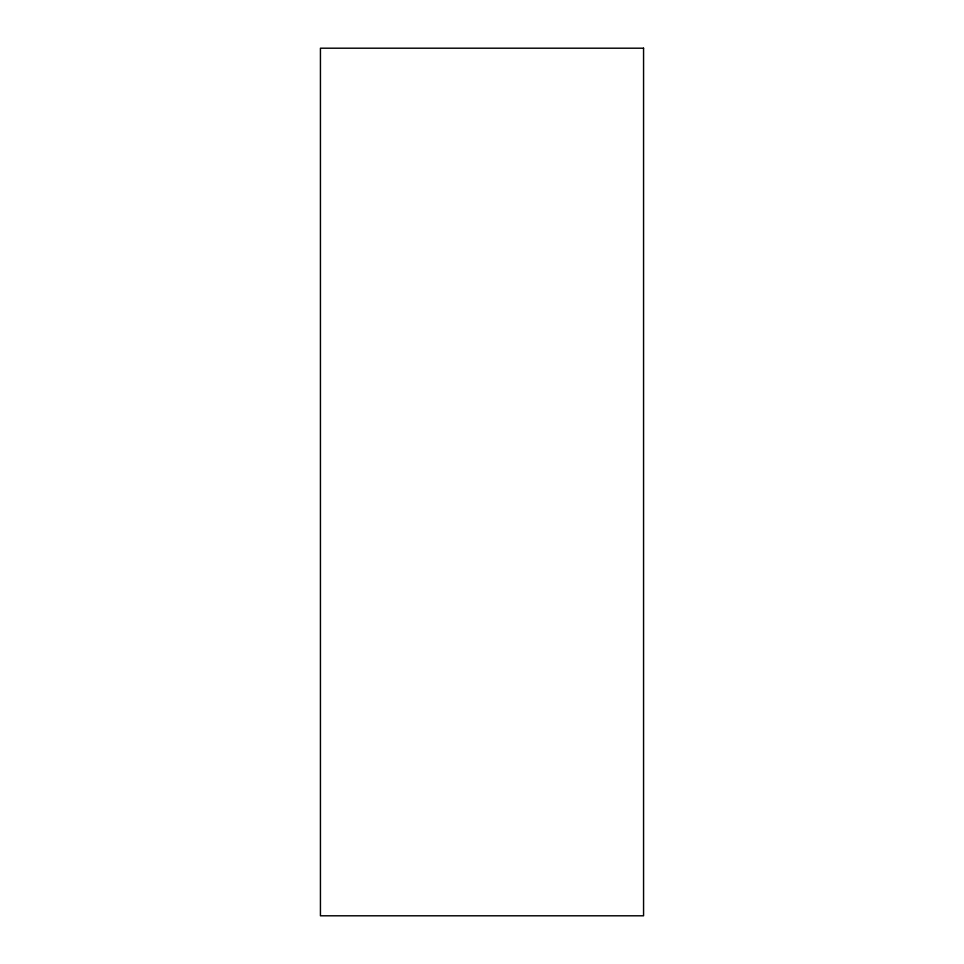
<?xml version="1.0" encoding="UTF-8"?>
<svg xmlns="http://www.w3.org/2000/svg" width="964" height="964" viewBox="0 0 964 964"><rect width="100%" height="100%" fill="white"/><g stroke="black" fill="none" stroke-linecap="round" stroke-linejoin="round"><path stroke-width="1.45" d="M643.566 48.2L320.434 48.2L320.434 915.8L643.566 915.8L643.566 48.2"/></g></svg>
